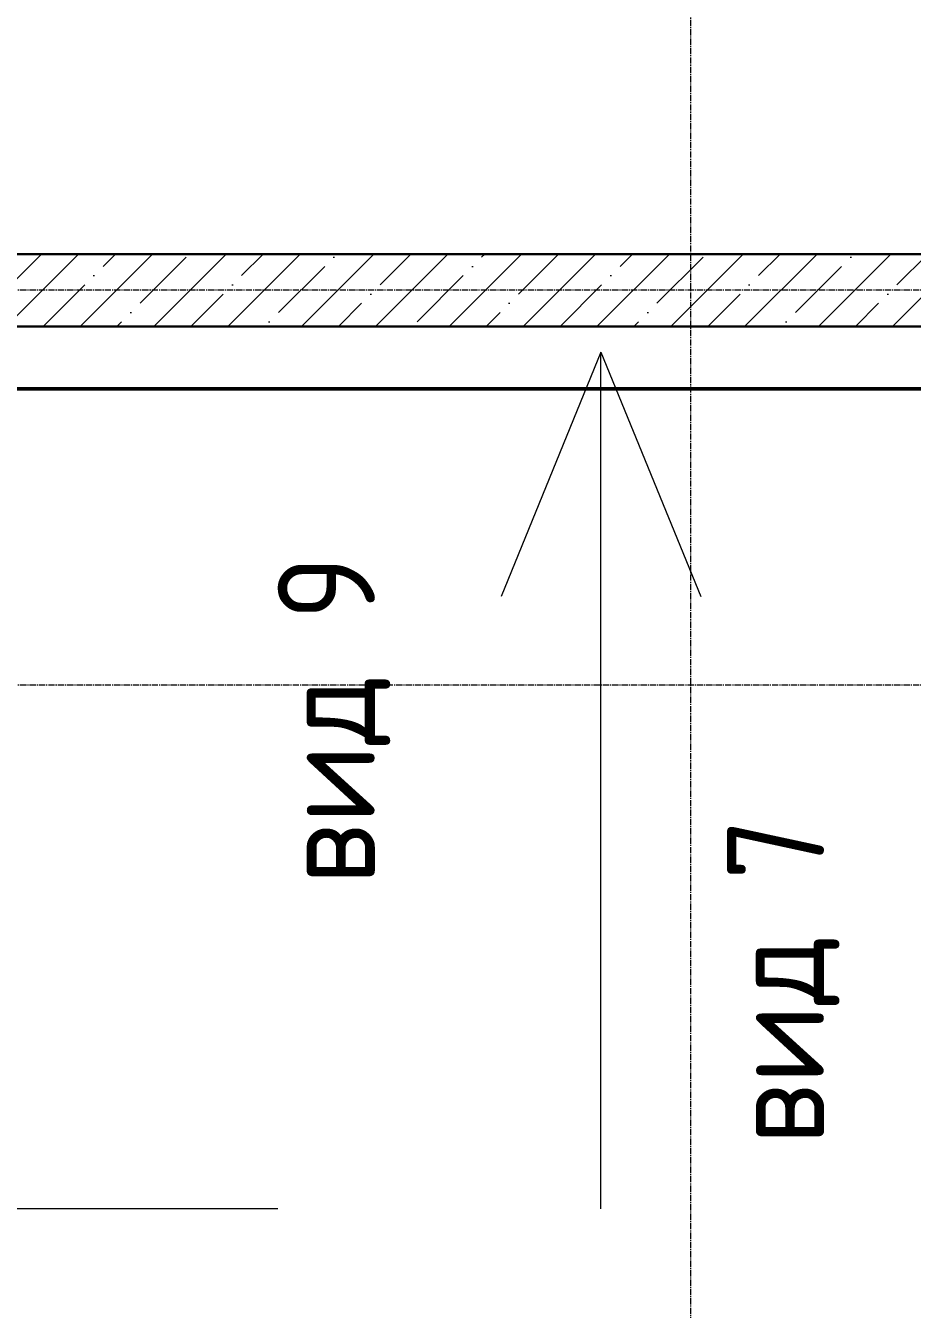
# Model space of a CAD drawing. Header units: millimetres. Extents: x -24360 to 609566, y -391049 to 148426.
# Drawn here: x 196207 to 198903, y 9557 to 13458 of the extents above; entities that cross this region are included whole.
import ezdxf

# ---------------------------------------------------------------- set-up
doc = ezdxf.new("R2010")
doc.units = ezdxf.units.MM
doc.linetypes.add('CENTER2', pattern=[28.575, 19.05, -3.175, 3.175, -3.175])
doc.layers.add('АР_Оси_РД_100', color=7, linetype='Continuous', lineweight=0, true_color=0x525252)
for name, color, linetype, lineweight in [('АР_Стены ЖБ', 7, 'Continuous', 30), ('АР_Штриховка', 8, 'Continuous', 0), ('Основные линии', 7, 'Continuous', 30), ('Размеры', 7, 'Continuous', 15)]:
    doc.layers.add(name, color=color, linetype=linetype, lineweight=lineweight)
doc.styles.add('СПДС', font='isocpeur.ttf', dxfattribs={"width": 0.9})

msp = doc.modelspace()

# ---------------------------------------------------------------- hatches: boundary and pattern name
at = {"layer": 'АР_Штриховка', "linetype": 'Continuous', "lineweight": 5, "true_color": 0x000000}
h = msp.add_hatch(dxfattribs=at)
h.set_pattern_fill('ANSI35', color=18, scale=25, style=0)
h.set_pattern_definition([(45, (194029.4, -14045.81), (-112.2532, 112.2532), []), (45, (194141.65, -14045.81), (-112.2532, 112.2532), [198.4375, -39.6875, 0, -39.6875])])
h.paths.add_polyline_path([(194149.399, 12764.184), (194149.4, 12544.184), (200729.4, 12544.189), (200729.399, 12764.189)], flags=0)

# ---------------------------------------------------------------- linework, layer by layer
at = {"color": 1, "lineweight": 50}
msp.add_lwpolyline([(206042.4, -275.811), (202078.4, -275.811), (202078.4, 9068.189), (202078.4, 9068.189), (194369.596, 9075.338), (194369.596, 12354.189), (202136.4, 12354.189), (202136.4, 24447.189), (205929.4, 24447.189), (205935.661, 19894.309), (205113.4, 19894.309), (205113.4, 18084.189), (205113.4, 11048.189), (214583.4, 11048.189), (214549.4, 12020.189), (220516.4, 12020.189), (220516.4, 11607.189), (221261.4, 11607.189), (221261.4, 8031.189), (220463.4, 8031.189), (220463.4, 7654.189), (205935.4, 7654.189), (205935.4, -275.811)], dxfattribs=at)
at = {"layer": 'АР_Оси_РД_100', "linetype": 'CENTER2'}
msp.add_line((198229.4, -4259.177), (198229.4, 28854.189), dxfattribs=at)
for points in [[(223584.4, 12654.189), (188574.442, 12654.189), (188074.442, 12804.189)], [(223584.4, 12354.189), (188574.442, 12354.189), (188074.442, 12204.189)], [(223584.4, 11454.189), (188074.442, 11454.189)]]:
    msp.add_lwpolyline(points, dxfattribs=at)
at = {"layer": 'АР_Стены ЖБ', "color": 18, "linetype": 'Continuous', "lineweight": 30, "true_color": 0x000000}
for p, q in [((200729.399, 12764.189), (194149.399, 12764.184)), ((194149.4, 12544.184), (200729.4, 12544.189))]:
    msp.add_line(p, q, dxfattribs=at)
at = {"layer": 'Размеры'}
for points in [[(197956.489, 12466.298), (197653.214, 11723.125)], [(197956.489, 9862.21), (197956.489, 12466.298)], [(197956.489, 12466.298), (198259.764, 11723.125)], [(196973.684, 9862.21), (194369.596, 9862.21)]]:
    msp.add_lwpolyline(points, dxfattribs=at)

# ---------------------------------------------------------------- texts
at = {"layer": 'Основные линии', "char_height": 295.2401, "attachment_point": 1, "rotation": 90, "style": 'СПДС'}
for s, insert in [('вид 9', (196973.684, 10847.211)), ('вид 7', (198339.369, 10056.658))]:
    msp.add_mtext_dynamic_manual_height_columns(s, width=1990.98948, gutter_width=991.045, heights=[0], dxfattribs=dict(at, insert=insert))

doc.saveas('drawing.dxf')
